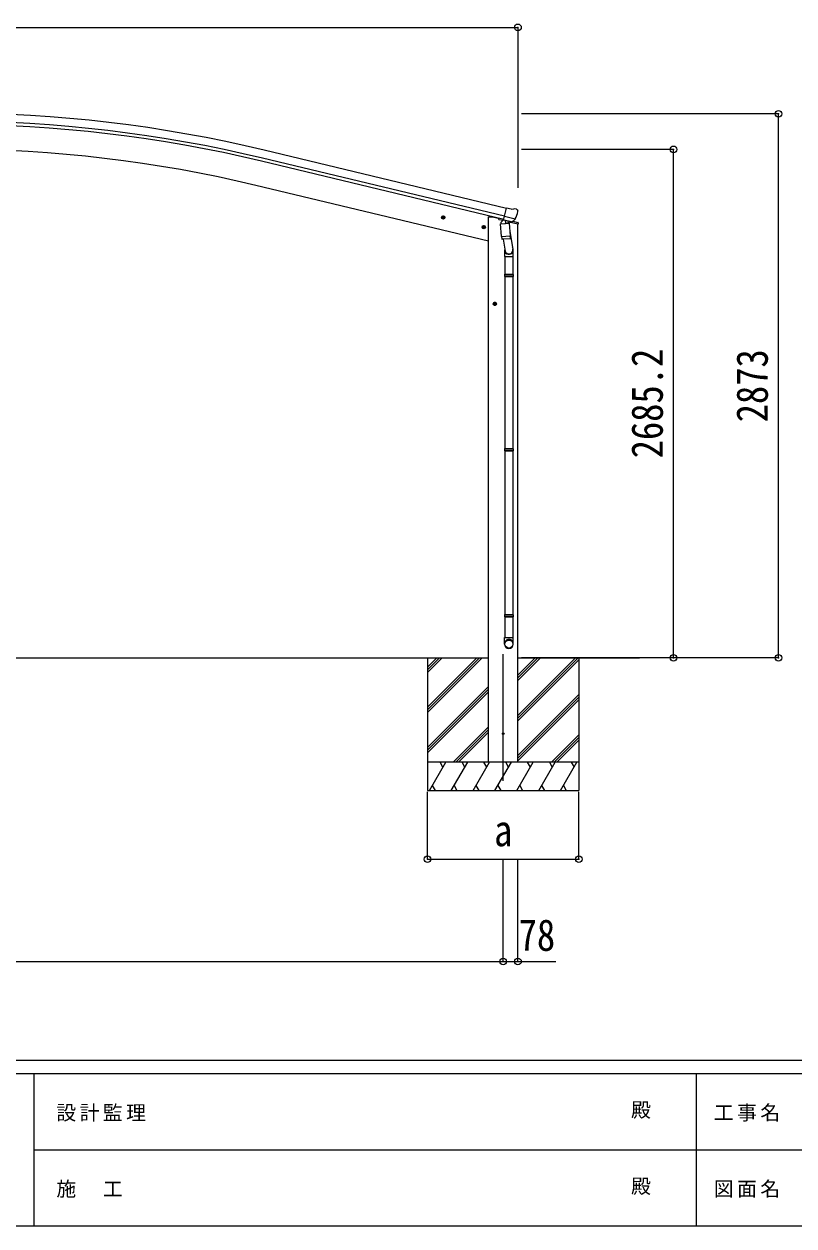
# Model space of a CAD drawing. Units: millimetres at full size, sheet at 1:35. Extents: x -9783 to 9892, y -6828 to 6752.
# Drawn here: x -4022 to 47, y -6828 to -482 of the extents above; entities that cross this region are included whole.
import ezdxf
from ezdxf.enums import TextEntityAlignment as Align

# ---------------------------------------------------------------- set-up
doc = ezdxf.new("R2010")
doc.units = ezdxf.units.MM
doc.header["$LTSCALE"] = 35
doc.header["$PDMODE"] = 32
doc.header["$PDSIZE"] = 35
for name, color, linetype, lineweight in [('0-0_0', 7, 'Continuous', 9), ('0-1_本体', 4, 'Continuous', 9), ('0-2_部品', 7, 'Continuous', 9), ('0-8_PARTS2', 2, 'Continuous', 9), ('0-A_寸法', 6, 'Continuous', 9), ('F-0_240', 7, 'Continuous', 9)]:
    doc.layers.add(name, color=color, linetype=linetype, lineweight=lineweight)
doc.styles.add('ＭＳ ゴシック', font='')
doc.styles.get('ＭＳ ゴシック').set_extended_font_data('MS Gothic')

msp = doc.modelspace()

# ---------------------------------------------------------------- linework, layer by layer
at = {"layer": '0-0_0'}
for p, q in [((-7238.73, -3828.89), (-1567.85, -3828.89)), ((-1889.8, -3828.88), (-1889.8, -4528.88)), ((-1889.8, -4089.6), (-1629.07, -3828.88)), ((-1889.8, -4103.75), (-1614.92, -3828.88)), ((-1889.8, -4117.89), (-1600.78, -3828.88)), ((-1889.8, -3905.76), (-1812.91, -3828.88)), ((-1889.8, -3891.62), (-1827.06, -3828.88)), ((-1889.8, -3877.47), (-1841.2, -3828.88)), ((-1411.8, -3948.26), (-1292.41, -3828.88)), ((-1411.8, -3934.11), (-1306.56, -3828.88)), ((-1411.8, -3919.97), (-1320.7, -3828.88)), ((-1411.8, -3828.89), (-770.29, -3828.89)), ((-1411.8, -4132.1), (-1108.58, -3828.89)), ((-1411.8, -4146.25), (-1094.43, -3828.89)), ((-1411.8, -4160.39), (-1089.8, -3838.39)), ((-1089.8, -3828.88), (-1089.8, -4528.88)), ((-1889.8, -4301.73), (-1567.8, -3979.74)), ((-1889.8, -4315.88), (-1567.8, -3993.88)), ((-1889.8, -4330.02), (-1567.8, -4008.02)), ((-1411.8, -4344.23), (-1089.8, -4022.24)), ((-1411.8, -4358.38), (-1089.8, -4036.38)), ((-1411.8, -4372.52), (-1089.8, -4050.52)), ((-1754.8, -4378.88), (-1567.8, -4191.87)), ((-1740.66, -4378.88), (-1567.8, -4206.01)), ((-1726.52, -4378.88), (-1567.8, -4220.15)), ((-1234.3, -4378.88), (-1089.8, -4234.37)), ((-1220.16, -4378.88), (-1089.8, -4248.51)), ((-1206.02, -4378.88), (-1089.8, -4262.65)), ((-1089.8, -4378.88), (-1889.8, -4378.88)), ((-1879.51, -4528.88), (-1792.9, -4378.88)), ((-1807.9, -4404.86), (-1822.91, -4378.88)), ((-1764.04, -4528.88), (-1677.43, -4378.88)), ((-1692.44, -4404.86), (-1707.44, -4378.88)), ((-1648.57, -4528.88), (-1561.96, -4378.88)), ((-1576.97, -4404.86), (-1591.97, -4378.88)), ((-1412.05, -4378.89), (-1567.55, -4378.89)), ((-1533.1, -4528.88), (-1446.49, -4378.88)), ((-1461.49, -4404.86), (-1476.5, -4378.88)), ((-1417.63, -4528.88), (-1331.02, -4378.88)), ((-1346.02, -4404.86), (-1361.03, -4378.88)), ((-1302.16, -4528.88), (-1215.55, -4378.88)), ((-1245.55, -4378.88), (-1230.55, -4404.86)), ((-1186.69, -4528.88), (-1100.08, -4378.88)), ((-1130.08, -4378.88), (-1115.08, -4404.86)), ((-1864.51, -4502.9), (-1849.51, -4528.88)), ((-1749.04, -4502.9), (-1734.04, -4528.88)), ((-1633.57, -4502.9), (-1618.57, -4528.88)), ((-1518.1, -4502.9), (-1503.1, -4528.88)), ((-1402.63, -4502.9), (-1387.63, -4528.88)), ((-1287.16, -4502.9), (-1272.16, -4528.88)), ((-1171.69, -4502.9), (-1156.69, -4528.88)), ((-1889.8, -4528.88), (-1089.8, -4528.88))]:
    msp.add_line(p, q, dxfattribs=at)
at = {"layer": '0-1_本体'}
for p, q in [((-1483.06, -1497.13), (-2762.21, -1190.04)), ((-1472.98, -1455.15), (-2752.13, -1148.07)), ((-1486.99, -1513.49), (-2766.14, -1206.41)), ((-1567.55, -1628.88), (-2796.72, -1333.79)), ((-1567.8, -4378.88), (-1567.8, -1499.5)), ((-1567.8, -1499.5), (-1547.8, -1499.5)), ((-1547.8, -1499.5), (-1514.29, -1507.54)), ((-1411.8, -4378.88), (-1411.8, -1538.7))]:
    msp.add_line(p, q, dxfattribs=at)
for radius in [7073, 7029.83, 7013, 6882]:
    msp.add_arc((-4403.29, -8025.64), radius, 76.5, 103.5, dxfattribs=at)
at = {"layer": '0-2_部品'}
for p, q in [((-1447.11, -1459.76), (-1473.04, -1453.54)), ((-1447.11, -1459.76), (-1433.85, -1457.06)), ((-1419.37, -1460.25), (-1432.55, -1457.09)), ((-1816.18, -1500.41), (-1796.73, -1505.08)), ((-1808.58, -1495.54), (-1813.75, -1500.99)), ((-1808.79, -1512.46), (-1804.12, -1493.02)), ((-1801.29, -1497.3), (-1808.58, -1495.54)), ((-1804.32, -1509.94), (-1799.15, -1504.49)), ((-1799.15, -1504.49), (-1801.29, -1497.3)), ((-1514.49, -1507.02), (-1514.49, -1510.17)), ((-1492.45, -1519.4), (-1510.65, -1515.03)), ((-1488.76, -1515.17), (-1502.08, -1530.49)), ((-1487.82, -1515.1), (-1488.76, -1515.17)), ((-1484.74, -1517.57), (-1486.27, -1517.21)), ((-1448.03, -1526.39), (-1484.74, -1517.57)), ((-1426.11, -1511.38), (-1483.61, -1497.58)), ((-1478.79, -1519.4), (-1477.76, -1534.01)), ((-1442.96, -1526.29), (-1426.58, -1511.8)), ((-1416.27, -1462.5), (-1412.41, -1468.79)), ((-1412.05, -1471.08), (-1412.33, -1472.22)), ((-1602.25, -1551.76), (-1582.81, -1556.43)), ((-1594.66, -1546.9), (-1599.83, -1552.35)), ((-1594.86, -1563.82), (-1590.2, -1544.38)), ((-1587.36, -1548.65), (-1594.66, -1546.9)), ((-1590.4, -1561.3), (-1585.23, -1555.85)), ((-1585.23, -1555.85), (-1587.36, -1548.65)), ((-1503.18, -1536.94), (-1457.49, -1533.74)), ((-1498.51, -1603.77), (-1503.18, -1536.94)), ((-1502.08, -1530.49), (-1501.64, -1536.83)), ((-1450.58, -1528.39), (-1476.39, -1534.83)), ((-1459.27, -1530.56), (-1459.04, -1533.85)), ((-1457.49, -1533.74), (-1452.82, -1600.58)), ((-1454.55, -1575.81), (-1438.64, -1671.98)), ((-1445.67, -1526.86), (-1453.19, -1525.05)), ((-1409.93, -1539.21), (-1452.75, -1528.94)), ((-1449.87, -1526.61), (-1449.82, -1527.35)), ((-1446.5, -1526.75), (-1448.03, -1526.39)), ((-1438.44, -1523.11), (-1412.23, -1529.41)), ((-1409.93, -1532.32), (-1409.93, -1539.21)), ((-1498.51, -1603.77), (-1452.82, -1600.58)), ((-1498.49, -1603.77), (-1497.61, -1616.47)), ((-1453.8, -1615.18), (-1495.5, -1618.1)), ((-1490.07, -1617.72), (-1479.34, -1681.31)), ((-1451.96, -1613.05), (-1452.83, -1600.58)), ((-1452.36, -1614.4), (-1452.35, -1614.4)), ((-1482.49, -1674.49), (-1482.49, -1709.14)), ((-1482.49, -1709.14), (-1436.49, -1709.14)), ((-1480.49, -1709.14), (-1480.49, -1803.14)), ((-1438.49, -1709.14), (-1438.49, -1803.14)), ((-1436.49, -1709.14), (-1436.49, -1674.79)), ((-1482.49, -1805.14), (-1481.49, -1803.14)), ((-1482.49, -1805.14), (-1436.49, -1805.14)), ((-1482.49, -1805.14), (-1482.49, -1813.14)), ((-1482.49, -1813.14), (-1436.49, -1813.14)), ((-1482.49, -1813.14), (-1481.49, -1815.14)), ((-1481.49, -1803.14), (-1437.49, -1803.14)), ((-1481.49, -1815.14), (-1437.49, -1815.14)), ((-1480.49, -1815.14), (-1480.49, -2722.89)), ((-1438.49, -1815.14), (-1438.49, -2722.89)), ((-1436.49, -1805.14), (-1437.49, -1803.14)), ((-1544, -1959.01), (-1524, -1959.01)), ((-1537.75, -1952.51), (-1541.5, -1959.01)), ((-1530.24, -1952.51), (-1537.75, -1952.51)), ((-1534, -1969.01), (-1534, -1949.01)), ((-1526.49, -1959.01), (-1530.24, -1952.51)), ((-1530.24, -1965.51), (-1526.49, -1959.01)), ((-1482.49, -2724.89), (-1481.49, -2722.89)), ((-1482.49, -2724.89), (-1436.49, -2724.89)), ((-1482.49, -2724.89), (-1482.49, -2732.89)), ((-1481.49, -2722.89), (-1437.49, -2722.89)), ((-1436.49, -2724.89), (-1437.49, -2722.89)), ((-1482.49, -2732.89), (-1436.49, -2732.89)), ((-1482.49, -2732.89), (-1481.49, -2734.89)), ((-1481.49, -2734.89), (-1437.49, -2734.89)), ((-1480.49, -2734.89), (-1480.49, -3599.52)), ((-1438.49, -2734.89), (-1438.49, -3599.52)), ((-1482.49, -3601.52), (-1481.49, -3599.52)), ((-1482.49, -3601.52), (-1436.49, -3601.52)), ((-1482.49, -3601.52), (-1482.49, -3609.52)), ((-1482.49, -3609.52), (-1436.49, -3609.52)), ((-1482.49, -3609.52), (-1481.49, -3611.52)), ((-1481.49, -3599.52), (-1437.49, -3599.52)), ((-1481.49, -3611.52), (-1437.49, -3611.52)), ((-1480.49, -3611.52), (-1480.49, -3721.52)), ((-1438.49, -3611.52), (-1438.49, -3721.52)), ((-1436.49, -3601.52), (-1437.49, -3599.52)), ((-1482.49, -3755.66), (-1482.49, -3721.52)), ((-1482.49, -3721.52), (-1436.49, -3721.52)), ((-1436.49, -3755.66), (-1436.49, -3721.52))]:
    msp.add_line(p, q, dxfattribs=at)
for points in [[(-1478.47, -1518.99), (-1488.19, -1516.65), (-1473.04, -1453.54)], [(-1813.75, -1500.99), (-1811.62, -1508.19), (-1804.32, -1509.94)], [(-1478.47, -1518.99), (-1478.23, -1519.14), (-1453.47, -1525.08), (-1453.19, -1525.05)], [(-1425.84, -1510.81), (-1426.42, -1511.65), (-1426.58, -1511.8)], [(-1599.83, -1552.35), (-1597.7, -1559.54), (-1590.4, -1561.3)], [(-1436.49, -1805.14), (-1436.49, -1813.14), (-1437.49, -1815.14)], [(-1541.5, -1959.01), (-1537.75, -1965.51), (-1530.24, -1965.51)], [(-1436.49, -2724.89), (-1436.49, -2732.89), (-1437.49, -2734.89)], [(-1436.49, -3601.52), (-1436.49, -3609.52), (-1437.49, -3611.52)]]:
    msp.add_lwpolyline(points, dxfattribs=at)
for centre, radius in [((-1806.45, -1502.74), 8.5), ((-1806.45, -1502.74), 7.7), ((-1806.45, -1502.74), 6.5), ((-1592.53, -1554.1), 8.5), ((-1592.53, -1554.1), 7.7), ((-1592.53, -1554.1), 6.5), ((-1534, -1959.01), 8.5), ((-1534, -1959.01), 7.7), ((-1534, -1959.01), 6.5)]:
    msp.add_circle(centre, radius, dxfattribs=at)
at = {"layer": '0-2_部品', "color": 4}
msp.add_circle((-1489.8, -4228.89), 4.5, dxfattribs=at)
at = {"layer": '0-2_部品'}
for centre, radius, start, end in [((-1433.25, -1460), 3, 76.5, 101.5), ((-1509.49, -1510.17), 5, 180, 256.5), ((-1486.15, -1516.72), 0.5, 221.23754, 256.5), ((-1479.38, -1519.48), 0.604, 7.79405, 79.40158), ((-1609.13, -1424.98), 202.4, 334.90875, 346.5), ((-1420.53, -1465.11), 5, 31.5, 76.5), ((-1476.74, -1533.86), 1.03, 188.03431, 289.96103), ((-1450.82, -1527.42), 1, 284, 4), ((-1449.37, -1526.58), 0.5, 76.5, 184), ((-1446.39, -1526.27), 0.5, 256.5, 291.76246), ((-1412.93, -1532.32), 3, 0, 76.5), ((-1495.64, -1616.1), 2, 190.53157, 274), ((-1453.94, -1613.19), 2, 274, 322.59038), ((-1453.9, -1613.22), 1.95, 322.52234, 4.95983), ((-1466.49, -1674.79), 30, 0, 2.54858)]:
    msp.add_arc(centre, radius, start, end, dxfattribs=at)
for centre, major_axis, ratio, start_param, end_param in [((-1414.97, -1470.36), (1.57, -2.57), 0.99628, 0.7835347, 1.5707963), ((-1444.97, -1523.94), (0.73, -2.92), 0.997631, 5.8041905, 5.8929484), ((-1445, -1523.81), (-2.63, 3.16), 0.650902, 2.1145521, 2.1873627), ((-1444.95, -1524.04), (0.73, -2.92), 0.997631, 5.965759, 6.7621801), ((-1459.49, -1674.49), (-23, 0), 0.996195, 6.0000678, 10.0103449), ((-1459.49, -1674.49), (-21, 0), 0.996195, 0.3319459, 3.3482706), ((-1459.49, -3753.92), (23, 0), 0.996195, 6.2831853, 9.424778), ((-1459.49, -3755.66), (23, 0), 0.996195, 6.2831853, 9.424778), ((-1459.49, -3755.66), (0, -23.43), 0.981806, 4.712389, 7.8539816)]:
    msp.add_ellipse(centre, major_axis=major_axis, ratio=ratio, start_param=start_param, end_param=end_param, dxfattribs=at)
msp.add_ellipse((-1459.49, -3755.66), major_axis=(-21, 0), ratio=0.996195, dxfattribs=at)
at = {"layer": '0-8_PARTS2'}
msp.add_line((-1489.8, -4478.07), (-1489.8, -3809.05), dxfattribs=at)
at = {"layer": '0-8_PARTS2', "color": 6}
for p, q in [((-7316.78, -5432.29), (-1489.8, -5432.29)), ((-1489.8, -5432.29), (-1411.8, -5432.29))]:
    msp.add_line(p, q, dxfattribs=at)
at = {"layer": '0-A_寸法'}
for p, q in [((-7394.78, -499.42), (-1411.8, -499.42)), ((-1411.8, -499.42), (-1411.8, -1346.54)), ((-34.61, -955.89), (-1392.85, -955.89)), ((-34.61, -3828.89), (-34.61, -955.89)), ((-589.35, -1143.74), (-1392.85, -1143.74)), ((-589.35, -3828.89), (-589.35, -1143.74)), ((-589.35, -3828.89), (-1392.85, -3828.89)), ((-34.61, -3828.89), (-589.35, -3828.89)), ((-1889.8, -4891.91), (-1889.8, -4535.37)), ((-1089.8, -4891.91), (-1089.8, -4535.37)), ((-1889.8, -4891.91), (-1089.8, -4891.91)), ((-1489.8, -5432.29), (-1489.8, -4891.91)), ((-1411.8, -5432.29), (-1411.8, -4891.91)), ((-1411.8, -5432.29), (-1211.8, -5432.29))]:
    msp.add_line(p, q, dxfattribs=at)
for p in [(-1411.8, -499.42), (-34.61, -955.89), (-589.35, -1143.74), (-589.35, -3828.89), (-34.61, -3828.89), (-1889.8, -4891.91), (-1089.8, -4891.91), (-1489.8, -5432.29), (-1411.8, -5432.29)]:
    msp.add_point(p, dxfattribs=at)
at = {"layer": 'F-0_240', "color": 5}
for p, q in [((-9783.03, -5953.1), (9396.97, -5953.1)), ((-9783.03, -6023.1), (6285.75, -6023.1)), ((-3969.25, -6023.1), (-3969.25, -6828.1)), ((-469.25, -6023.1), (-469.25, -6828.1)), ((-3969.25, -6425.6), (3205.75, -6425.6)), ((-9783.03, -6828.1), (9396.97, -6828.1))]:
    msp.add_line(p, q, dxfattribs=at)

# ---------------------------------------------------------------- texts
at = {"layer": '0-A_寸法', "color": 7, "style": 'ＭＳ ゴシック', "width": 0.85}
for s, p in [('2685.2', (-596.35, -2775.07)), ('2873', (-41.61, -2584.89))]:
    msp.add_text(s, height=166.8, rotation=90, dxfattribs=at).set_placement(p, align=Align.BOTTOM_LEFT)
for s, p in [('a', (-1537.92, -4872.91)), ('78', (-1408.05, -5425.29))]:
    msp.add_text(s, height=166.8, dxfattribs=at).set_placement(p, align=Align.BOTTOM_LEFT)
at = {"layer": 'F-0_240', "style": 'ＭＳ ゴシック'}
for p in [(-814.24, -6276.85), (-814.24, -6679.35)]:
    msp.add_text('殿', height=76.98, dxfattribs=at).set_placement(p, align=Align.BOTTOM_LEFT)
at = {"layer": 'F-0_240', "char_height": 76.98, "attachment_point": 7, "style": 'ＭＳ ゴシック'}
for s, insert in [('\\T1.17;設計監理', (-3851.04, -6276.85)), ('\\T1.17;工事名', (-376.96, -6276.85)), ('\\T1.17;施\u3000工', (-3851.04, -6679.35)), ('\\T1.17;図面名', (-376.96, -6679.35))]:
    msp.add_mtext(s, dxfattribs=dict(at, insert=insert))

doc.saveas('drawing.dxf')
